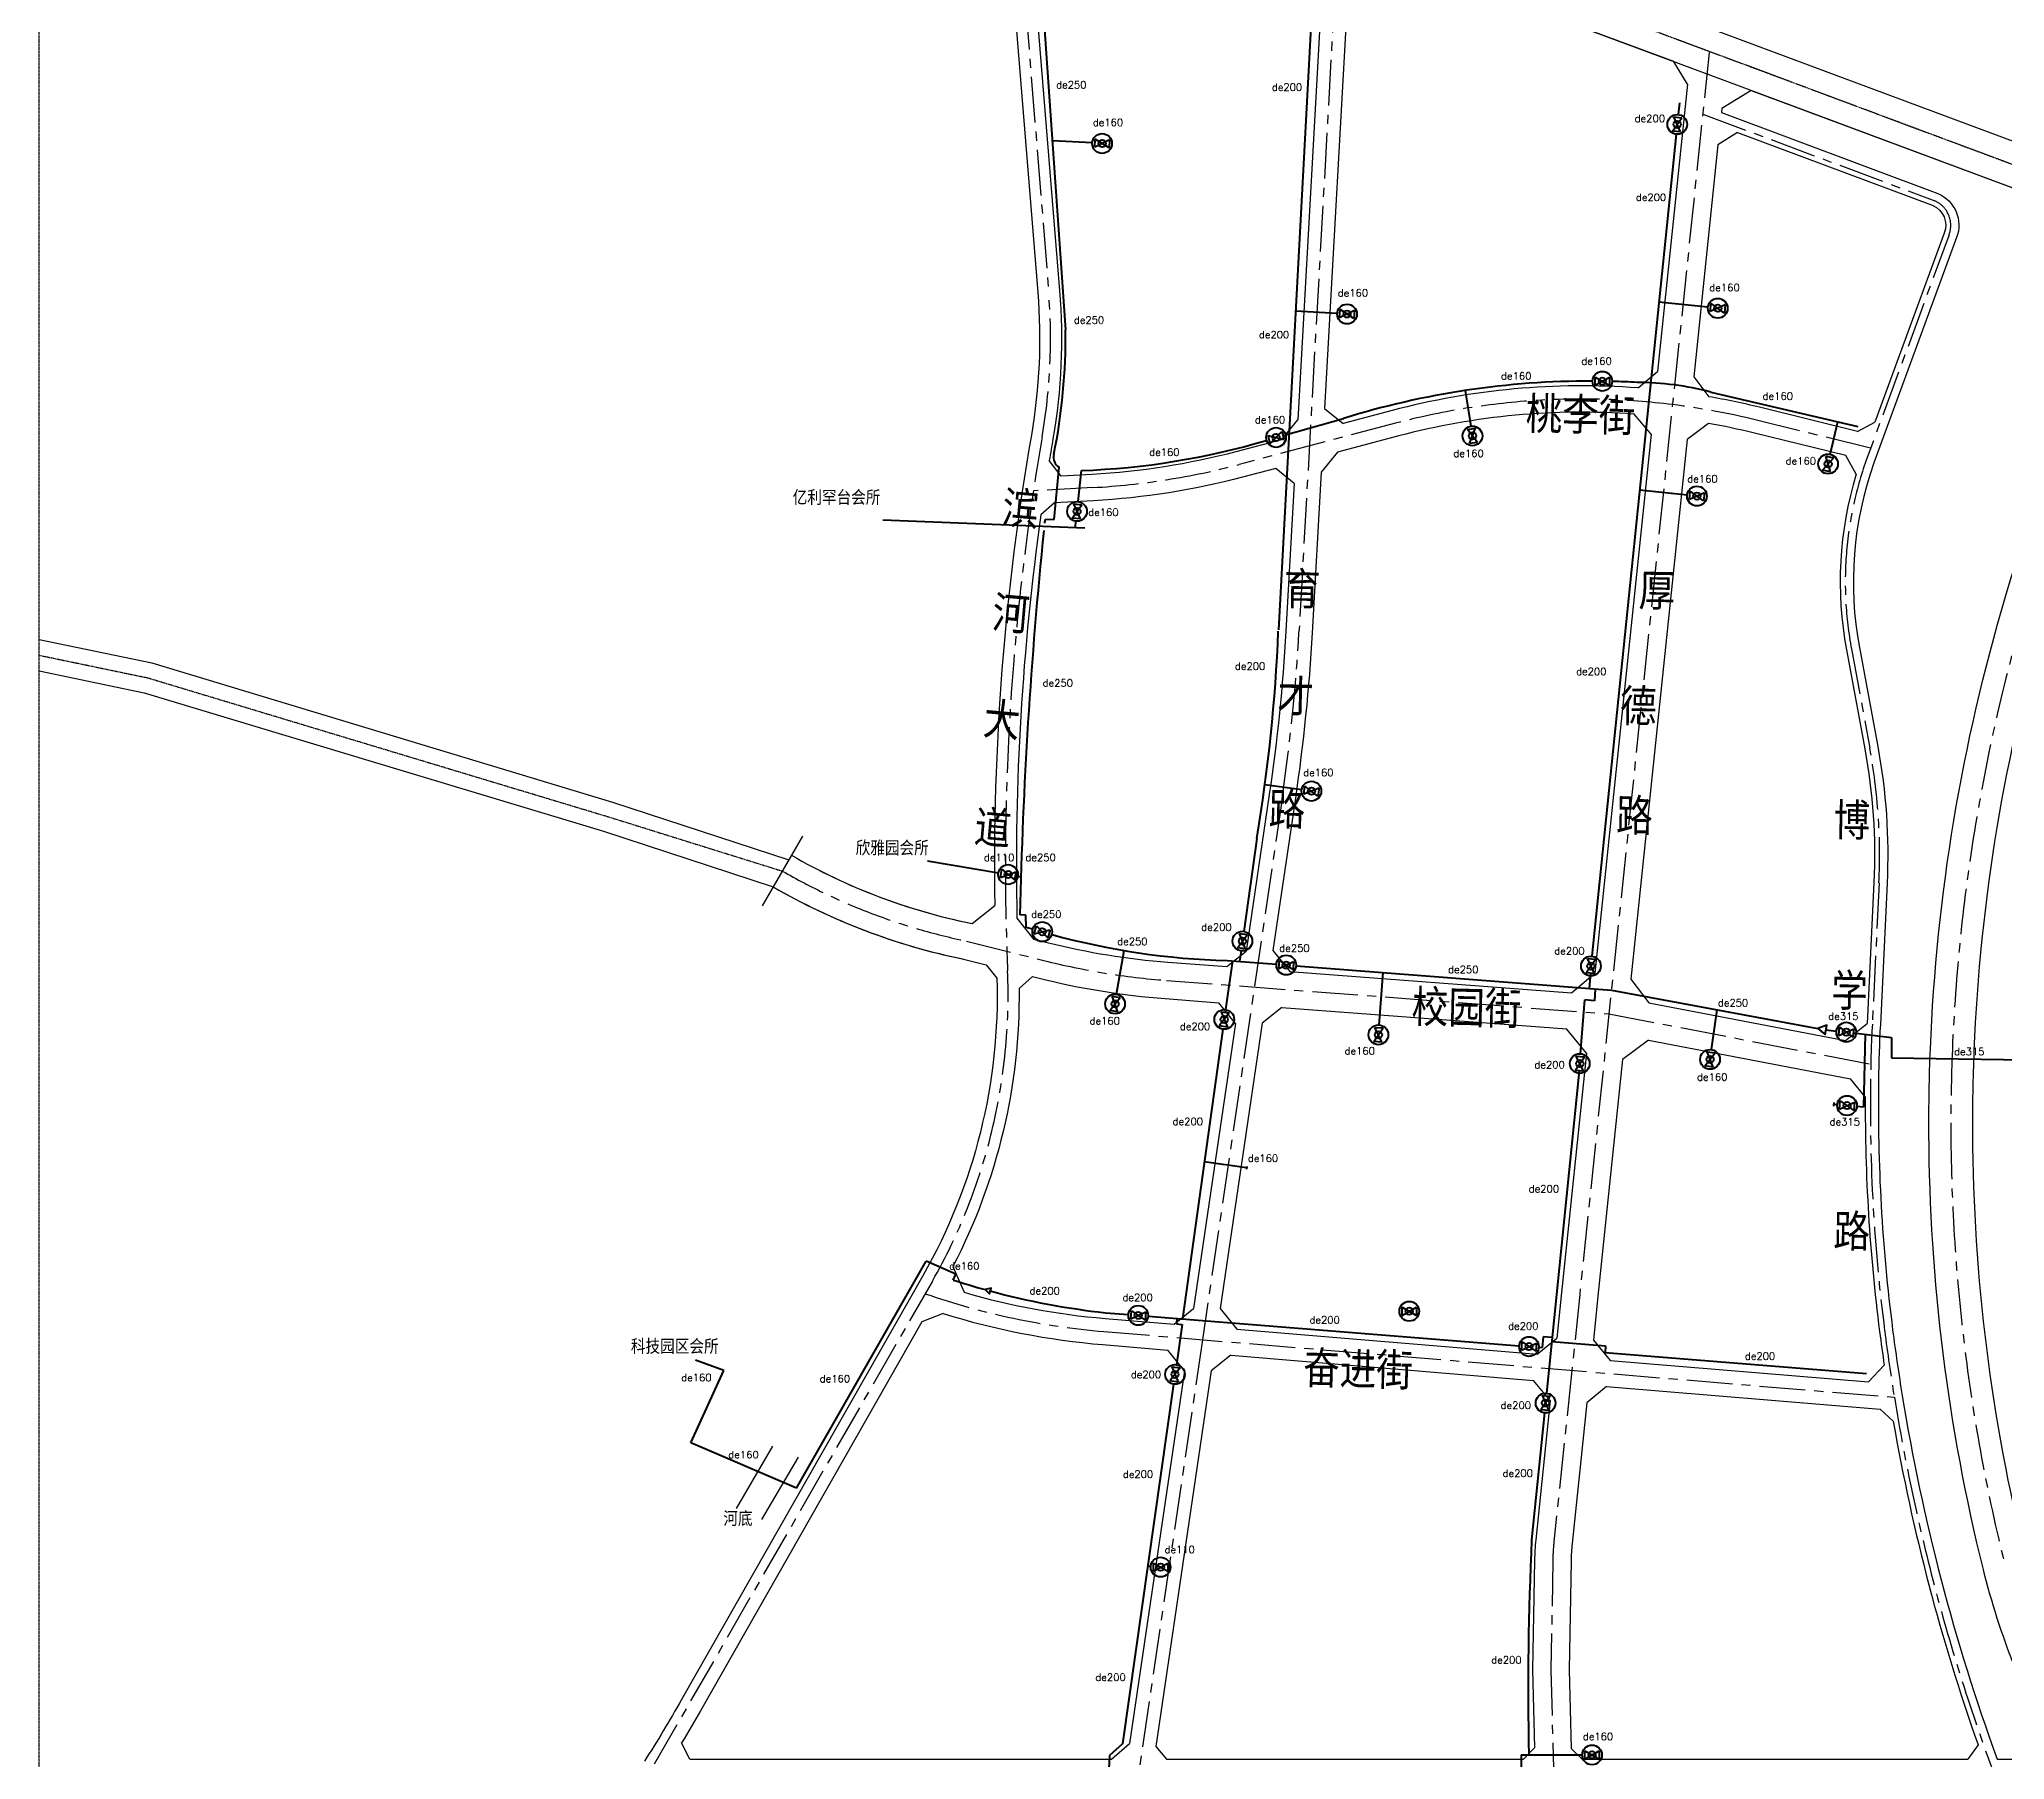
# Model space of a CAD drawing. Header units: millimetres. Extents: x 429861 to 37403537, y 4398138 to 8816131.
# Drawn here: x 429861 to 432550, y 4404027 to 4406380 of the extents above; entities that cross this region are included whole.
import ezdxf

# ---------------------------------------------------------------- set-up
doc = ezdxf.new("R2010")
doc.units = ezdxf.units.MM
doc.linetypes.add('CENTER', pattern=[2, 1.25, -0.25, 0.25, -0.25])
for name, color, linetype in [('中心线', 55, 'CENTER'), ('路名', 21, 'Continuous'), ('路网', 253, 'Continuous')]:
    doc.layers.add(name, color=color, linetype=linetype)
for name, color, linetype, lineweight in [('燃气周边建筑', 211, 'Continuous', 30), ('燃气标注(管)', 111, 'Continuous', 30), ('燃气标注(阀)', 2, 'Continuous', 30), ('燃气管(PE)', 5, 'Continuous', 100), ('燃气阀门(PE)', 6, 'Continuous', 50)]:
    doc.layers.add(name, color=color, linetype=linetype, lineweight=lineweight)
doc.styles.add('HZ', font='rs.shx', dxfattribs={"width": 0.8, "bigfont": 'hztxt.shx'})

# ---------------------------------------------------------------- blocks, each defined once
blk = doc.blocks.new('阀门PE')
at = {"layer": '燃气阀门(PE)'}
for p, q in [((-4.9, -2.8), (-4.9, 2.8)), ((-4.9, -2.8), (4.9, 2.8)), ((-4.9, 2.8), (4.9, -2.8)), ((4.9, 2.8), (4.9, -2.8))]:
    blk.add_line(p, q, dxfattribs=at)
for radius in [6.74, 2.47]:
    blk.add_circle((0, 0), radius, dxfattribs=at)

msp = doc.modelspace()

# ---------------------------------------------------------------- linework, layer by layer
at = {"color": 5, "lineweight": 100}
msp.add_line((431377.5, 4404291.6), (431381.7, 4404291.6), dxfattribs=at)
at = {"layer": '中心线'}
for p, q in [((429861.3, 4399002.6), (429861.3, 4413303.4)), ((431819.6, 4406484.6), (432756.2, 4406135.6)), ((431819.6, 4406484.6), (432756.2, 4406135.6)), ((429861.3, 4405537.3), (430009.8, 4405506.4)), ((430009.8, 4405506.4), (430639.1, 4405316.6)), ((430639.1, 4405316.6), (430877.6, 4405242.2))]:
    msp.add_line(p, q, dxfattribs=at)
at = {"layer": '中心线', "ltscale": 50}
for p, q in [((431639.2, 4406551.1), (431584.3, 4405569.2)), ((431201.9, 4406527.4), (431241.9, 4406034.7)), ((431819.6, 4406484.6), (432756.2, 4406135.6)), ((432145.4, 4406361.7), (431968.3, 4404663.4)), ((432136.7, 4406277.4), (432454, 4406158.7)), ((432473.4, 4406112.2), (432360.1, 4405804)), ((431716.2, 4405854.6), (431502.6, 4405798.2)), ((432366.2, 4405820.5), (432209.9, 4405858.9)), ((431302.3, 4405766.5), (431221, 4405762.1)), ((432339.9, 4405545.9), (432365.1, 4405410.4)), ((431561.6, 4405344.4), (431452.1, 4404601.4)), ((432377.7, 4405226.3), (432368.5, 4405033)), ((431129.3, 4405146.5), (431235.4, 4405119.9)), ((431403.2, 4405092.7), (432008.3, 4405046.9)), ((432008.3, 4405046.9), (432366.6, 4404978.3)), ((431082.9, 4404681.5), (430687.6, 4403995.2)), ((431968.3, 4404663.4), (431957.5, 4404559.4)), ((431317.5, 4404612.6), (432398.6, 4404522.7)), ((431452.1, 4404601.4), (431363.3, 4403997.9)), ((432385.4, 4404613.7), (432385.4, 4404613.3)), ((431957.5, 4404559.4), (431933, 4404325.1)), ((431931.5, 4404299.5), (431928.9, 4404149.9)), ((431928.9, 4404149.9), (431932.7, 4403997.9))]:
    msp.add_line(p, q, dxfattribs=at)
for centre, radius, start, end in [((432439.3, 4406125.2), 36.5, 339.1306, 66.303), ((430454.5, 4405970.6), 790, 350.1854, 4.6491), ((431971.5, 4404887.7), 1000, 82.8957, 104.7904), ((431971.5, 4404887.7), 1000, 76.2106, 82.8957), ((434618.7, 4405250.3), 3436, 170.1854, 181.9557), ((431245.9, 4406774.1), 1009.1, 273.2053, 284.7377), ((432830.6, 4405637.3), 499.1, 160.4918, 190.56), ((434975.9, 4404896.8), 2500, 163.4499, 177.6826), ((429088.1, 4405708.7), 2500.1, 351.6234, 356.8016), ((431574.4, 4405263.9), 804.1, 357.3202, 10.4977), ((431301.1, 4405977.6), 848.6, 240.0622, 258.3181), ((434618.7, 4405250.3), 3436, 181.9557, 182.4117), ((430396.4, 4405072.5), 790, 330.3388, 2.4117), ((431480.8, 4406103.1), 1013.4, 255.9846, 265.6081), ((433735.9, 4404951.6), 1369.8, 176.5926, 179.8235), ((434975.9, 4404896.8), 2500, 177.6826, 180.3096), ((434751.8, 4404918.6), 2386, 179.1058, 187.3428), ((434975.9, 4404896.8), 2500, 180.3096, 193.9445), ((431400.7, 4405610.6), 1001.5, 250.9074, 265.2368), ((435056.9, 4404956), 2693.4, 187.3105, 189.2584), ((435100.1, 4404962.3), 2737, 189.2429, 200.6324), ((432226.4, 4404294.5), 295, 174.0455, 179.0215)]:
    msp.add_arc(centre, radius, start, end, dxfattribs=at)
at = {"layer": '燃气周边建筑'}
for p, q in [((430864.3, 4404455.6), (430814.4, 4404370.5)), ((430899.2, 4404440.9), (430849.3, 4404355.7))]:
    msp.add_line(p, q, dxfattribs=at)
at = {"layer": '燃气管(PE)'}
for p, q in [((431227.1, 4406524.2), (431265.1, 4405982.2)), ((431603.4, 4406447.7), (431556.1, 4405572.1)), ((432104.7, 4406292.9), (432103.1, 4406276.6)), ((431301.5, 4406237.8), (431247.1, 4406240.9)), ((432100.3, 4406249.8), (431985, 4405125.7)), ((432143.7, 4406013.2), (432076.7, 4406020.1)), ((431636.6, 4406004.6), (431579.6, 4406007.7)), ((431819.6, 4405850.6), (431812.2, 4405899.4)), ((432147.5, 4405897.1), (432348.8, 4405850.3)), ((431565.8, 4405838.8), (431645.2, 4405861.1)), ((432311, 4405812), (432321.4, 4405856.7)), ((431249.3, 4405722.9), (431256.3, 4405794.4)), ((431282.1, 4405747.4), (431286.7, 4405789.9)), ((432115.2, 4405756.4), (432050.4, 4405763)), ((431291.4, 4405711.3), (431015, 4405721.9)), ((431236.9, 4405723.2), (431249.3, 4405722.9)), ((431278.3, 4405711.8), (431279.3, 4405721.2)), ((431588, 4405353.3), (431537.6, 4405360.1)), ((431526.5, 4405286.6), (431508.8, 4405159.8)), ((431076.3, 4405256.1), (431173.1, 4405239.7)), ((431199.7, 4405235.2), (431204, 4405234.5)), ((431210.8, 4405181.9), (431202.6, 4405182.3)), ((431211.2, 4405165), (431210.8, 4405181.9)), ((431220.1, 4405162.8), (431211.2, 4405165)), ((431334.9, 4405073.8), (431345, 4405133.6)), ((431505, 4405133.1), (431503, 4405118.6)), ((431493.3, 4405119.4), (431483.9, 4405052.7)), ((431486, 4405120), (431553.4, 4405114.7)), ((431580.3, 4405112.6), (432011.7, 4405079.2)), ((431693.9, 4405031.7), (431699.5, 4405103.4)), ((431982.8, 4405102.5), (431981.2, 4405081.5)), ((431989.2, 4405080.9), (431988.3, 4405065)), ((432011.7, 4405079.2), (432294, 4405027)), ((431969.5, 4404992.4), (431975.1, 4405066)), ((431988.3, 4405065), (431975.1, 4405066)), ((432148.5, 4404998), (432156.5, 4405052.4)), ((431480.2, 4405026), (431424.8, 4404629.9)), ((432305, 4405025.2), (432319.5, 4405023.5)), ((432346.3, 4405020.4), (432394.6, 4405014.7)), ((432358.5, 4405019), (432356.2, 4404919.4)), ((432394.6, 4405014.7), (432394.6, 4404986.7)), ((431967.7, 4404969.2), (431922.8, 4404528.2)), ((432394.6, 4404986.7), (432639.8, 4404983.1)), ((432315.8, 4404925.6), (432315.4, 4404920.6)), ((432320.5, 4404922.7), (432315.6, 4404923.1)), ((432356.2, 4404919.4), (432347.3, 4404920.2)), ((431512.7, 4404836.4), (431454.8, 4404844.5)), ((431512.9, 4404838.1), (431512.4, 4404834.7)), ((430897, 4404398.5), (431074.4, 4404709)), ((431114.8, 4404691.1), (431074.4, 4404709)), ((431111.5, 4404683), (431114.8, 4404691.1)), ((431319.7, 4404638.3), (431351, 4404635.8)), ((431377.8, 4404633.6), (431885.5, 4404593.1)), ((431417.3, 4404630.5), (431416.6, 4404622.9)), ((431416.6, 4404622.9), (431424.3, 4404622.2)), ((431424.3, 4404622.2), (431416.6, 4404567.3)), ((431912.3, 4404591), (431917, 4404590.6)), ((431918.2, 4404605.4), (431917, 4404590.6)), ((431930.6, 4404604.5), (431918.2, 4404605.4)), ((431930, 4404599.1), (432003.6, 4404593)), ((432003.6, 4404593), (432002.9, 4404583.7)), ((430797.4, 4404559.2), (430758.7, 4404573.5)), ((432002.9, 4404583.7), (432360.4, 4404555.2)), ((430752.5, 4404460.3), (430797.4, 4404559.2)), ((431412.8, 4404540.6), (431342.9, 4404048.6)), ((431920.1, 4404501.4), (431902.4, 4404327.9)), ((430897, 4404398.5), (430752.5, 4404460.3)), ((431324.9, 4404033), (431320.8, 4403939.8)), ((431342.9, 4404048.6), (431324.9, 4404033)), ((431888, 4404033.6), (431971.6, 4404033.6)), ((431888, 4404033.6), (431888, 4403104.1))]:
    msp.add_line(p, q, dxfattribs=at)
for points in [[(432293.9, 4405027), (432303.8, 4405018.6), (432306.1, 4405031.4)], [(431155, 4404669.9), (431160.9, 4404664), (431163.1, 4404672)]]:
    msp.add_lwpolyline(points, close=True, dxfattribs=at)
for centre, radius, start, end in [((430449, 4405973.4), 816.1, 348.5716, 0.6201), ((431982.1, 4404774.8), 1137.4, 89.8171, 107.2327), ((431982.1, 4404774.8), 1137.4, 86.7432, 88.4596), ((432046.5, 4405517.8), 392.5, 75.0917, 89.9664), ((431249, 4406819.3), 1030.1, 272.0953, 286.4068), ((431263.8, 4405807.8), 15.3, 165.403, 240.6953), ((437754.3, 4405038.7), 6553.3, 174.00466, 174.05233), ((437754.3, 4405038.7), 6553.3, 174.14074, 178.74495), ((429283.2, 4405663.4), 2274.7, 350.4663, 357.6569), ((431511.6, 4406119.2), 999.6, 254.5958, 268.5305), ((431433.8, 4405676), 1044, 252.0145, 254.5139), ((431433.8, 4405676), 1044, 254.9087, 263.724), ((436253.7, 4404125.4), 4355.9, 177.3357, 181.2071)]:
    msp.add_arc(centre, radius, start, end, dxfattribs=at)
at = {"layer": '路名'}
msp.add_lwpolyline([(432539.3, 4404027.9), (432613.4, 4404027.9)], dxfattribs=at)
at = {"layer": '路网'}
for p, q in [((431259.1, 4405782.2), (431242.8, 4405803.7)), ((431250.1, 4405745.6), (431231.4, 4405729.4)), ((431156.5, 4405113.9), (431171.1, 4405095.8)), ((431201.4, 4405081.7), (431219.7, 4405098.1)), ((430751.3, 4404027.9), (430739.9, 4404050.2)), ((432513.1, 4404047.5), (432499.3, 4404027.9))]:
    msp.add_line(p, q, dxfattribs=at)
at = {"layer": '路网', "ltscale": 50}
msp.add_line((430905.1, 4405289.8), (430850.2, 4405194.5), dxfattribs=at)
at = {"layer": '路网', "ltscale": 50, "flags": 128}
for points in [[(431190.6, 4406670.1, 0.053467), (431186.9, 4406526.2), (431227, 4406033.5, -0.063194), (431218.2, 4405838.5, 0.046864), (431168.1, 4405195)], [(431219, 4406655.5, 0.049319), (431216.8, 4406528.6), (431256.9, 4406035.9, -0.063194), (431247.8, 4405833.4, 0.002202), (431242.8, 4405803.7, 0.002202)], [(432451.2, 4406152.3, -0.400221), (432466.9, 4406114.7), (432371.8, 4405856)], [(432613.4, 4404027.9), (432562.9, 4404154.8, -0.033764), (432520.4, 4404287.1, -0.059564), (432445.9, 4404883.1, -0.011463), (432447.9, 4404999.1, -0.06219), (432550.7, 4405617.5), (432558.6, 4405643.5, -0.01362), (432602.8, 4405774.1), (432607.4, 4405786.4, -0.000058), (432635.9, 4405861.8, 0.000027), (432639.6, 4405871.6), (432719.8, 4406083.9), (432730.9, 4406113.1)], [(432048, 4405902.8, 0.083534), (431711.7, 4405872), (431644.5, 4405854.2)], [(432348.2, 4405843.5), (432214.2, 4405876.4, 0.017381), (432144.9, 4405890.8)], [(432042.8, 4405867.1, 0.082885), (431720.8, 4405837.2), (431636.9, 4405815)], [(432332.2, 4405810.3), (432205.6, 4405841.4, 0.015867), (432144.6, 4405854.3)], [(431560.2, 4405832), (431498, 4405815.6, -0.05036), (431301.3, 4405784.5), (431259.1, 4405782.2)], [(431552.6, 4405792.7), (431507.2, 4405780.8, -0.050364), (431303.3, 4405748.6), (431250.1, 4405745.6)], [(431577.7, 4405772.3), (431566.4, 4405570.2, -0.022598), (431543.7, 4405347.1), (431512.2, 4405132.8)], [(431614.6, 4405787.7), (431602.3, 4405568.2, -0.022598), (431579.4, 4405341.8), (431548.7, 4405133.6)], [(432346.5, 4405785.1, 0.120722), (432333.1, 4405544.6), (432358.2, 4405409.2, -0.057561), (432370.7, 4405226.7), (432361.6, 4405033.8)], [(431231.4, 4405729.4, 0.040457), (431198.5, 4405177.7)], [(430890.1, 4405263.8, 0.079984), (431134.9, 4405170.9, 0.087502)], [(430890.1, 4405263.8, 0.079825), (431134.4, 4405171, 0.079825)], [(430865.2, 4405220.5, 0.079674), (431123.7, 4405122.1, 0.079674)], [(430865.2, 4405220.5, 0.079825), (431124.3, 4405122, 0.079825)], [(431221.2, 4405149.2), (431241.5, 4405144.2, 0.042008), (431405.1, 4405117.6), (431485.6, 4405111.5)], [(431201.4, 4405081.7, -0.12312), (431111, 4404701.7)], [(431227.1, 4405096.2, 0.042581), (431401.3, 4405067.8), (431474.8, 4405062.2)], [(432358.9, 4404933.5, 0.033606), (432378.4, 4404612.8), (432378.5, 4404612.4, 0.004289), (432384.8, 4404566.5, 0.004289)], [(431126.2, 4404666.2, 0.049963), (431319, 4404630.5), (431413.4, 4404622.7)], [(431068.4, 4404625.7), (430765.5, 4404093.8, -0.006303), (430739.9, 4404050.2, -0.006303)], [(431097.6, 4404637.2, 0.054735), (431316, 4404594.7), (431405, 4404587.3)], [(431928, 4404518.2), (431908.2, 4404327.7, 0.021715), (431906.5, 4404299.9), (431903.9, 4404149.8), (431906.6, 4404043.3)], [(431978, 4404515.1), (431957.9, 4404322.5, 0.021715), (431956.5, 4404299.1), (431953.9, 4404150), (431956.6, 4404042.5)]]:
    msp.add_lwpolyline(points, format="xyb", dxfattribs=at)
for points in [[(431618.6, 4406505.3), (431582.5, 4405859.3)], [(431830.1, 4406512.7), (432747.3, 4406171)], [(431653.6, 4406487), (431619.4, 4405874.7)], [(431809.1, 4406456.5), (432096.4, 4406349.5)], [(432115.8, 4406318.2), (432074.8, 4405925.2)], [(432202.9, 4406309.8), (432730.9, 4406113.1)], [(432162.6, 4406284.8), (432162, 4406279.7)], [(432157.4, 4406235.4), (432124.3, 4405918.1)], [(432184.3, 4406252.1), (432451.5, 4406152.1)], [(432065.9, 4405839.6), (431989, 4405102.7)], [(432115.4, 4405832.3), (432038.4, 4405094.6)], [(431134.9, 4405170.9), (431137.1, 4405170.3)], [(431123.7, 4405122.1), (431156.5, 4405113.9)], [(431219.7, 4405098.1), (431227.1, 4405096.2)], [(431571.6, 4405105), (431956.9, 4405075.9)], [(431560.7, 4405055.7), (431950, 4405026.3)], [(432062.6, 4405062), (432331.9, 4405010.4)], [(431497.6, 4405033.7), (431440.2, 4404644)], [(431534.1, 4405034.4), (431476.6, 4404644.1)], [(431977.6, 4404993.2), (431943.4, 4404666), (431937, 4404603.7)], [(432062.4, 4405011.1), (432338.6, 4404958.2)], [(432027, 4404984.7), (431993.2, 4404660.8), (431986.9, 4404600.6)], [(431499.3, 4404615.6), (431910, 4404581.4)], [(431490.9, 4404580.1), (431905.2, 4404545.7)], [(432009.7, 4404573.1), (432363.3, 4404543.7)], [(431427.7, 4404558.7), (431352.6, 4404049.2)], [(431464.1, 4404558.9), (431388.4, 4404045.1)], [(432004.9, 4404537.4), (432379, 4404506.3)]]:
    msp.add_lwpolyline(points, dxfattribs=at)
at = {"layer": '路网', "ltscale": 50}
for points in [[(431809.1, 4406456.5), (432166.6, 4406323.3)], [(432166.6, 4406323.3), (432730.9, 4406113.1)]]:
    msp.add_lwpolyline(points, dxfattribs=at)
at = {"layer": '路网'}
for points in [[(432115.8, 4406318.2), (432096.4, 4406349.5, 0.34198)], [(432202.9, 4406309.8), (432162.6, 4406284.8, 0.490335)], [(432184.3, 4406252.1), (432157.4, 4406235.4, 0.490742)], [(432048, 4405902.8), (432074.8, 4405925.2, 0.405831)], [(432124.3, 4405918.1), (432144.9, 4405890.8, 0.394657)], [(431560.2, 4405832), (431582.5, 4405859.3, 0.324974)], [(431619.4, 4405874.7), (431644.5, 4405854.2, 0.509463)], [(432065.9, 4405839.6), (432042.8, 4405867.1, 0.423407)], [(432144.6, 4405854.3), (432115.4, 4405832.3, 0.435843)], [(432348.2, 4405843.5), (432371.8, 4405856, 0.381896)], [(431636.9, 4405815), (431614.6, 4405787.7, 0.324974)], [(432346.5, 4405785.1), (432332.2, 4405810.3, 0.43059)], [(431577.7, 4405772.3), (431552.6, 4405792.7, 0.509463)], [(431137.1, 4405170.3), (431168.1, 4405195, 0.493136)], [(431198.5, 4405177.7), (431221.2, 4405149.2, 0.338016)], [(431485.6, 4405111.5), (431512.2, 4405132.8, 0.39366)], [(431548.7, 4405133.6), (431571.6, 4405105, 0.43507)], [(431956.9, 4405075.9), (431989, 4405102.7, 0.405919)], [(432038.4, 4405094.6), (432062.6, 4405062, 0.389433)], [(431497.6, 4405033.7), (431474.8, 4405062.2, 0.43507)], [(431560.7, 4405055.7), (431534.1, 4405034.4, 0.39366)], [(431977.6, 4404993.2), (431950, 4405026.3, 0.422557)], [(432331.9, 4405010.4), (432361.6, 4405033.8, 0.456414)], [(432062.4, 4405011.1), (432027, 4404984.7, 0.439437)], [(432358.9, 4404933.5), (432338.6, 4404958.2, 0.361561)], [(431111, 4404701.7), (431126.2, 4404666.2, 0.472784)], [(431413.4, 4404622.7), (431440.2, 4404644, 0.395808)], [(431476.6, 4404644.1), (431499.3, 4404615.6, 0.432862)], [(431097.6, 4404637.2), (431068.4, 4404625.7, 0.352322)], [(431427.7, 4404558.7), (431405, 4404587.3, 0.432862)], [(431910, 4404581.4), (431937, 4404603.7, 0.408084)], [(431986.9, 4404600.6), (432009.7, 4404573.1, 0.42037)], [(431490.9, 4404580.1), (431464.1, 4404558.9, 0.395808)], [(432363.3, 4404543.7), (432384.8, 4404566.5, 0.482593)], [(431928, 4404518.2), (431905.2, 4404545.7, 0.42037)], [(432004.9, 4404537.4), (431978, 4404515.1, 0.408084)], [(432397.1, 4404489.8), (432379, 4404506.3, 0.341065)], [(431327.9, 4404027.9), (431352.6, 4404049.2, 0.372012)], [(431388.4, 4404045.1), (431403.3, 4404027.9, 0.457713)], [(431891.6, 4404027.9), (431906.6, 4404043.3, 0.421584)], [(431956.6, 4404042.5), (431971.6, 4404027.9, 0.406882)]]:
    msp.add_lwpolyline(points, format="xyb", dxfattribs=at)
at = {"layer": '路网', "flags": 128}
for points in [[(432162, 4406279.7), (432458.1, 4406168.9)], [(431403.3, 4404027.9), (431891.6, 4404027.9)], [(431971.6, 4404027.9), (432499.3, 4404027.9)]]:
    msp.add_lwpolyline(points, dxfattribs=at)
for points in [[(432458.1, 4406168.9, -0.401392), (432483.7, 4406108.4), (432370.5, 4405800.3, 0.131922), (432350.8, 4405547.9), (432375.9, 4405412.4, -0.057561), (432388.7, 4405225.8), (432379.5, 4405032.5, 0.014123), (432377.1, 4404955.7, 0.035963), (432396.3, 4404615.1), (432396.3, 4404614.7, 0.008499), (432409.5, 4404524.5, 0.047176), (432539.3, 4404027.9, 0.047176)], [(431171.1, 4405095.8, -0.137812), (431069.9, 4404688.9), (430739.4, 4404108.7, -0.012318), (430689.2, 4404025.3, -0.012318)], [(432397.1, 4404489.8, 0.041734), (432513.1, 4404047.5)]]:
    msp.add_lwpolyline(points, format="xyb", dxfattribs=at)
at = {"layer": '路网', "ltscale": 50}
msp.add_lwpolyline([(432678, 4404027.9), (432618.7, 4404177, -0.033764), (432578.7, 4404301.6, -0.059564), (432505.9, 4404883.4, -0.011463), (432507.9, 4404996.7, -0.062174), (432608.2, 4405600.3), (432616, 4405626, -0.013596), (432659.1, 4405753.2), (432663.6, 4405765.3, -0.000058), (432692.1, 4405840.6, 0.000027), (432695.8, 4405850.4), (432776, 4406062.6), (432787.1, 4406092.2)], format="xyb", dxfattribs=at)
at = {"layer": '路网'}
for points in [[(429861.3, 4405558.7), (430015, 4405526.8), (430645.4, 4405336.6), (430886.4, 4405257.5)], [(429861.3, 4405515.8), (430004.6, 4405486), (430632.8, 4405296.6), (430865.2, 4405220.5)]]:
    msp.add_lwpolyline(points, dxfattribs=at)
at = {"layer": '路网', "ltscale": 0.1, "flags": 128}
msp.add_lwpolyline([(430751.3, 4404027.9), (431327.9, 4404027.9)], dxfattribs=at)

# ---------------------------------------------------------------- block references
at = {"layer": '燃气阀门(PE)'}
for p, xscale, yscale, zscale, rotation in [((432101.6, 4406263.2), 2.000000000151891, 2.000000000151891, 2.000000000151891, 84.14100715204458), ((431315, 4406237.1), 2.000000000077411, 2.000000000077421, 2.000000000077411, 176.9069758198003), ((431650, 4406003.9), 2.000000000077411, 2.000000000077411, 2.000000000077411, 176.9069758198003), ((432157.1, 4406011.8), 1.999999999920277, 1.999999999920277, 1.999999999920277, 174.1410071513637), ((431999.2, 4405912), 2.000000000007144, 2.000000000007144, 2.000000000007144, 358.8908620026315), ((431552.9, 4405835.1), 2.000000000042462, 2.000000000042462, 2.000000000042462, 16.43865953387454), ((431821.6, 4405837.3), 2.000000000377426, 2.000000000377426, 2.000000000377426, 98.59319436595507), ((432308, 4405798.9), 2.000000000121626, 2.000000000121626, 2.000000000121626, 76.91415312944427), ((431280.7, 4405734), 1.999999999906766, 1.999999999906766, 1.999999999906766, 83.89406265312384), ((432128.6, 4405755), 1.999999999920277, 1.999999999920277, 1.999999999920277, 174.1410071513637), ((431601.3, 4405351.5), 2.000000000089846, 2.000000000089846, 2.000000000089846, 172.3378030017843), ((431186.4, 4405237.5), 1.999999999944391, 1.999999999944391, 1.999999999944391, 350.3647063098608), ((431233.1, 4405159.2), 2.000000000017963, 2.000000000017963, 2.000000000017963, 343.9650316175116), ((431506.9, 4405146.4), 1.999999999984625, 1.999999999984625, 1.999999999984625, 82.03361400780042), ((431566.8, 4405113.7), 1.999999999990272, 1.999999999990272, 1.999999999990272, 355.5619772383207), ((431983.6, 4405112.3), 1.999999999845119, 1.999999999845119, 1.999999999845119, 85.10364070485524), ((431332.7, 4405060.5), 1.999999999718931, 1.999999999718931, 1.999999999718931, 80.40690638653733), ((431482.1, 4405039.3), 2.000000000381255, 2.000000000381255, 2.000000000381255, 262.0336140228607), ((431692.9, 4405018.3), 2.000000000044927, 2.000000000044927, 2.000000000044927, 85.56197723969662), ((432332.9, 4405021.9), 2.000000000011209, 2.000000000011209, 2.000000000011209, 353.3089102064353), ((431968.4, 4404979), 2.000000000120142, 2.000000000120142, 2.000000000120142, 85.6085425984102), ((432146.5, 4404984.7), 1.999999999845674, 1.999999999845674, 1.999999999845674, 81.62552441220582), ((432333.9, 4404921.5), 1.999999999993937, 1.999999999993937, 1.999999999993937, 354.8282696327192), ((431364.4, 4404634.7), 1.999999999992816, 1.999999999992816, 1.999999999992816, 355.4350753632621), ((431898.9, 4404592), 2.000000000000344, 2.000000000000344, 2.000000000000344, 355.435075360561), ((431414.7, 4404553.9), 1.999999999723708, 1.999999999723708, 1.999999999723708, 261.978993434884), ((431921.5, 4404514.8), 1.999999999854938, 1.999999999854938, 1.999999999854938, 264.1929371812129)]:
    msp.add_blockref('阀门PE', p, dxfattribs=dict(at, xscale=xscale, yscale=yscale, zscale=zscale, rotation=rotation))
at = {"layer": '燃气阀门(PE)', "xscale": 2, "yscale": 2, "zscale": 2}
for p in [(431735.1, 4404640.3), (431395, 4404290.4), (431985.1, 4404033.6)]:
    msp.add_blockref('阀门PE', p, dxfattribs=at)

# ---------------------------------------------------------------- texts
at = {"layer": '燃气周边建筑', "style": 'HZ'}
for s, p in [('亿利罕台会所', (430891.8, 4405742.8)), ('欣雅园会所', (430977.9, 4405263.5)), ('科技园区会所', (430670.5, 4404581.9)), ('河底', (430796.9, 4404346.5))]:
    msp.add_text(s, height=20, dxfattribs=at).set_placement(p)
at = {"layer": '燃气标注(管)', "style": 'HZ'}
for s, p in [('de250', (431252.1, 4406312.3)), ('de200', (431547.1, 4406309.1)), ('de200', (432045, 4406158.5)), ('de250', (431276.3, 4405990.7)), ('de200', (431529.4, 4405970.7)), ('de160', (431860.6, 4405914.2)), ('de160', (432218.4, 4405886.7)), ('de160', (431379.4, 4405810)), ('de250', (431233.6, 4405494.4)), ('de200', (431496.6, 4405517.4)), ('de200', (431963.3, 4405510.2)), ('de250', (431210.1, 4405255.9)), ('de250', (431335.6, 4405141)), ('de250', (431788.2, 4405102.6)), ('de250', (432157.2, 4405057)), ('de315', (432480.3, 4404990.4)), ('de200', (431411.4, 4404894.8)), ('de160', (431514.3, 4404844.5)), ('de200', (431898.5, 4404802.7)), ('de160', (431105.7, 4404697.2)), ('de200', (431215.7, 4404663.3)), ('de200', (431598.6, 4404623.4)), ('de200', (432194.1, 4404574)), ('de160', (430739.3, 4404544.6)), ('de160', (430928.7, 4404543.1)), ('de160', (430803.7, 4404439.2)), ('de200', (431343.3, 4404412.4)), ('de200', (431862.7, 4404413.8)), ('de200', (431847.2, 4404158.5)), ('de200', (431305.7, 4404134.8))]:
    msp.add_text(s, height=10, dxfattribs=at).set_placement(p)
at = {"layer": '燃气标注(阀)', "style": 'HZ'}
for s, p in [('de160', (431302.2, 4406261)), ('de200', (432043.4, 4406266.4)), ('de160', (432145.5, 4406035.1)), ('de160', (431637.3, 4406027.8)), ('de160', (431970.5, 4405934.6)), ('de160', (431523.9, 4405854.3)), ('de160', (431795.4, 4405808.4)), ('de160', (432249.9, 4405798)), ('de160', (432115.4, 4405773.5)), ('de160', (431296, 4405727.8)), ('de160', (431590, 4405371.9)), ('de110', (431153.4, 4405255.9)), ('de250', (431217.9, 4405178.1)), ('de200', (431450.6, 4405160.5)), ('de250', (431557.3, 4405131.8)), ('de200', (431933.4, 4405128)), ('de315', (432308.1, 4405038.6)), ('de160', (431297.8, 4405032.3)), ('de200', (431421.3, 4405024.8)), ('de160', (431646.6, 4404991.3)), ('de200', (431906.3, 4404972.4)), ('de160', (432128.7, 4404955.6)), ('de315', (432310, 4404894.3)), ('de200', (431342.8, 4404654.1)), ('de200', (431870.3, 4404615.1)), ('de200', (431354.2, 4404548.8)), ('de200', (431860, 4404506.7)), ('de110', (431400.3, 4404309.4)), ('de160', (431972.5, 4404053.9))]:
    msp.add_text(s, height=10, dxfattribs=at).set_placement(p)
at = {"layer": '路名', "style": 'HZ'}
for s, rotation, p in [('桃李街', 358.6173, (431893.8, 4405841.6)), ('滨', 355.017, (431176.5, 4405713.8)), ('育', 359.0162, (431563.2, 4405601.9)), ('厚', 359.0162, (432048.5, 4405599.7)), ('河', 355.017, (431163.1, 4405570.3)), ('才', 359.0162, (431554.3, 4405454.7)), ('大', 355.017, (431150.8, 4405424.9)), ('德', 359.0162, (432023.1, 4405441.8)), ('路', 359.0162, (431542.4, 4405300.5)), ('路', 359.0162, (432017.8, 4405292.1)), ('博', 359.0162, (432315.1, 4405285.7)), ('道', 355.017, (431138.4, 4405277.2)), ('学', 359.0162, (432312, 4405052.6)), ('校园街', 358.6173, (431737.9, 4405030.7)), ('路', 359.0162, (432314.9, 4404723.6)), ('奋进街', 358.6173, (431589.5, 4404536.5))]:
    msp.add_text(s, height=50, rotation=rotation, dxfattribs=at).set_placement(p)

doc.saveas('drawing.dxf')
